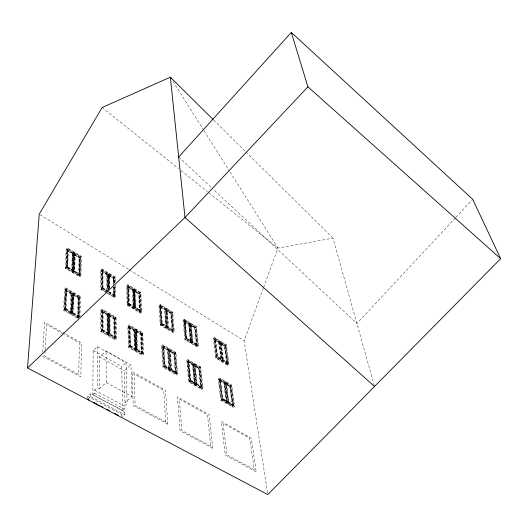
<?xml version="1.0" encoding="UTF-8"?>
<svg xmlns="http://www.w3.org/2000/svg" width="527" height="527" viewBox="0 0 527 527"><rect width="100%" height="100%" fill="white"/><g stroke="black" fill="none" stroke-linecap="round" stroke-linejoin="round"><path stroke-width="0.4" stroke-dasharray="2.63 1.98" d="M97.535 346.608L97.403 387.668L99.293 388.682L99.333 356.865L106.065 350.87L130.94 364.836L131.948 396.561L124.991 402.483L127.139 403.636L124.339 406.014L124.412 409.031L122.666 410.513L92.838 394.664L93.18 350.514L97.535 346.608L126.039 362.602L127.139 403.636M92.838 394.664L94.583 393.135L94.603 390.112L97.403 387.668M87.752 399.255L90.749 396.64L90.782 393.768L124.827 411.857L124.892 414.729L122.495 416.752M87.765 398.537L87.792 396.376L90.782 393.768M80.427 296.411L79.946 317.715L64.973 309.145L65.809 287.867L80.427 296.411L79.155 297.603L78.642 318.921M80.894 275.726L81.336 256.32L67.39 247.835L66.171 249.021L65.381 268.401L79.649 276.906L80.894 275.726L66.626 267.202L67.39 247.835M71.771 293.467L70.796 313.756L71.119 313.453L71.771 293.467L65.434 289.771L64.314 310.054L78.049 317.9L78.859 297.603L72.581 293.941L71.626 314.23L72.581 293.941M73.075 253.329L72.173 271.82L72.482 271.524L73.075 253.329L67.034 249.66L66 268.144L79.083 275.944L79.84 257.433L73.846 253.797L72.963 272.294L73.846 253.797M78.22 315.62L78.668 297.406L78.029 297.999L77.574 316.22L78.22 315.62L73.457 312.886L74.004 294.679L73.365 295.278L72.805 313.493L73.457 312.886M79.254 273.763L79.663 257.176L79.05 257.762L78.628 274.356L79.254 273.763L74.709 271.049L75.209 254.475L74.597 255.061L74.09 271.642L74.709 271.049M78.049 317.9L78.859 297.603M79.083 275.944L79.84 257.433M79.649 276.906L80.117 257.486L81.336 256.32M72.601 313.321L73.536 293.038L73.22 293.335L72.601 313.321L79.024 316.997L79.821 296.708L66.395 288.862L65.295 309.138L71.771 312.847L72.094 312.544L72.726 292.564L71.771 312.847M73.899 271.405L74.762 252.914L74.459 253.21L73.899 271.405L80.018 275.061L80.756 256.557L67.95 248.77L66.929 267.248L73.101 270.931L73.418 270.634L73.984 252.446L73.101 270.931M79.024 316.997L79.821 296.708M80.018 275.061L80.756 256.557M70.967 311.464L71.567 293.256L70.928 293.855L70.315 312.07L70.967 311.464L66.165 308.71L66.857 290.509M72.337 269.633L72.878 253.059L72.271 253.645L71.718 270.226L72.337 269.633L67.759 266.899L68.391 250.332M65.295 309.138L66.395 288.862M66.929 267.248L67.95 248.77M77.219 318.11L63.668 310.37L64.538 289.073L65.809 287.867M64.314 310.054L65.434 289.771M66 268.144L67.034 249.66M45.105 350.501L44.769 356.166L78.707 374.453L79.419 342.873L64.446 334.533M45.151 349.691L46.626 324.592L63.734 334.131M42.694 352.141L44.525 322.234L64.452 333.354M267.558 492.956L244.126 340.745L263.283 288.229M263.566 287.452L277.933 248.065L229.831 171.657M455.374 217.921L356.904 323.486L212.289 188.416M455.934 217.322L472.719 199.331M65.381 268.401L66.626 267.202M67.759 266.899L67.14 267.492L67.785 250.924L72.271 253.645M106.941 293.183L100.782 289.507L100.776 270.048L101.994 268.902L115.387 277.05L115.472 281.925M105.953 291.984L101.349 289.237L101.639 270.687L107.436 274.211L107.554 289.303M106.889 291.121L102.284 288.368L102.245 270.114L102.548 269.831L114.853 277.307L114.945 282.867M63.668 310.37L64.973 309.145M66.165 308.71L65.513 309.323L66.224 291.115L70.928 293.855M106.81 290.403L106.698 274.554L107.304 273.981L107.422 289.04M107.436 274.211L107.264 291.971M108.2 291.108L108.351 273.355L108.509 290.825M114.01 282.927L113.937 278.157L108.18 274.659L107.995 289.244M108.924 288.388L109.096 273.809L109.247 288.895M109.056 288.592L108.931 275.911L109.544 275.338L109.675 288.019M100.782 289.507L102.027 288.355L101.994 268.902M101.349 289.237L101.639 270.687M102.284 288.368L102.548 269.831M102.996 271.365L103.042 287.999L102.422 288.572L102.39 271.939L106.698 274.554M113.325 286.438L113.213 278.506L113.819 277.94L113.918 284.284M113.72 284.007L113.937 278.157M114.622 282.36L114.853 277.307M114.247 283.058L114.175 278.184L115.387 277.05M109.273 292.07L108.964 292.36L114.84 295.864L115.011 286.84M109.096 292.557L109.715 291.984L114.076 294.586L113.45 295.16L113.338 287.228M114.221 296.438L108.345 292.933L108.035 293.216L113.911 296.721L114.221 296.438L114.076 286.899M126.632 285.753L127.85 284.633L140.841 292.538L141.73 312.056L140.485 313.17L127.211 305.258L126.632 285.753L139.622 293.638L140.485 313.17M100.789 310.251L102.06 309.079L116.078 317.274L116.441 338.617L115.136 339.783L100.795 331.588L100.789 310.251L114.8 318.427L115.136 339.783M107.627 293.592L114.478 297.669L115.723 296.53L115.525 285.166M133.838 290.245L134.22 308.835L133.838 290.245L139.424 293.631L139.918 312.228L127.745 304.968L127.488 286.385L133.12 289.804L133.792 308.117L133.483 308.394L133.12 289.804M134.418 307.551L134.029 288.974L134.728 307.274L134.418 307.551L128.674 304.125L128.404 285.548L140.334 292.808L141.157 311.114L140.847 311.398L135.156 307.992L134.754 289.409L135.156 307.992M108.536 314.935L108.391 335.258L108.536 314.935L114.557 318.453L114.543 338.775L101.388 331.259L101.685 310.937L107.758 314.481L107.916 334.513L107.594 334.803L107.758 314.481M108.569 333.927L108.714 313.611L108.898 333.631L108.569 333.927L102.363 330.37L102.646 310.06L115.518 317.583L115.848 337.609L115.518 337.899L109.366 334.381L109.491 314.066L109.366 334.381M132.422 290.16L133.035 289.606L133.647 306.286L133.028 306.846L132.422 290.16L128.245 287.623L128.766 304.303L129.392 303.743L128.851 287.07M106.981 314.896L107.62 314.316L107.765 332.557L107.113 333.15L106.981 314.896L102.475 312.267L102.515 330.515L103.167 329.922L103.114 311.681M134.589 291.477L135.202 290.924L135.854 307.603L135.235 308.163L134.589 291.477L138.739 293.994L139.457 310.686L140.083 310.126L139.352 293.44L138.739 293.994M109.326 316.259L109.965 315.68L110.15 333.927L109.497 334.513L109.326 316.259L113.799 318.868L114.063 337.122L114.715 336.542L114.438 318.295L113.799 318.868M139.918 312.228L139.424 293.631M140.847 311.398L140.334 292.808M139.622 293.638L140.841 292.538M127.211 305.258L128.456 304.132L127.85 284.633M127.745 304.968L127.488 286.385M128.674 304.125L128.404 285.548M114.543 338.775L114.557 318.453M115.518 337.899L115.518 317.583M114.8 318.427L116.078 317.274M100.795 331.588L102.1 330.409L102.06 309.079M101.388 331.259L101.685 310.937M102.363 330.37L102.646 310.06M127.83 326.035L129.102 324.895L142.679 332.833L143.647 354.19L142.349 355.323L128.463 347.392L127.83 326.035L141.401 333.953L142.349 355.323M135.36 330.594L136.118 350.633L135.795 350.923L135.36 330.594L141.196 333.993L142.079 354.045L141.75 354.328L129.016 347.049L128.726 326.72L134.609 330.152L135.347 350.198L135.024 350.481L134.609 330.152M135.999 349.625L135.564 329.303L136.328 349.342L135.999 349.625L129.998 346.186L129.688 325.864L142.152 333.15L143.054 353.189L142.725 353.472L136.77 350.066L136.322 329.744L137.099 349.783L136.77 350.066M158.983 305.541L160.201 304.461L172.698 312.063L174.259 331.621L173.014 332.702L160.254 325.1L158.983 305.541L171.479 313.13L173.014 332.702M160.742 324.797L159.846 306.18L160.742 324.797L172.448 331.773L172.757 331.509L171.301 312.992L167.309 310.568L166.703 311.108L170.695 313.525L171.993 330.258L172.612 329.718L168.548 327.287L167.309 310.568M165.254 309.461L166.262 328.09L165.228 309.303L161.203 306.859L162.336 323.578L161.71 324.118L160.452 305.634L160.755 305.364L172.237 312.346L173.376 330.969L167.902 327.695L166.861 309.079L166.558 309.349L167.929 327.834L168.548 327.287M133.884 330.581L134.523 330.014L135.195 348.275L134.543 348.848L133.884 330.581L129.517 328.038L130.09 346.298L130.742 345.725L130.156 327.465M136.15 331.905L136.789 331.338L137.507 349.599L136.855 350.165L136.15 331.905L140.485 334.428L141.269 352.695L141.921 352.128L141.124 333.868L140.485 334.428M162.336 323.578L166.427 326.022L165.807 326.562L164.615 309.843L165.228 309.303M165.952 309.883L166.973 328.512L166.17 308.657L167.197 327.274L161.677 323.98L160.755 305.364M141.75 354.328L141.196 333.993M142.725 353.472L142.152 333.15M141.401 333.953L142.679 332.833M128.463 347.392L129.767 346.246L129.102 324.895M129.016 347.049L129.346 346.759L128.726 326.72M129.998 346.186L130.321 345.903L129.688 325.864M170.695 313.525L171.301 312.992M172.448 331.773L171.321 313.15M173.376 330.969L172.237 312.346M171.479 313.13L172.698 312.063M160.254 325.1L161.499 324.006L160.201 304.461M122.666 410.513L121.691 366.403L126.039 362.602M99.293 388.682L106.25 382.609L106.065 350.87M124.991 402.483L124.214 370.692L130.94 364.836M183.113 320.199L184.325 319.138L196.466 326.523L198.508 346.101L197.269 347.148L184.885 339.777L183.113 320.199L195.247 327.563L197.269 347.148M191.261 325.113L192.922 341.852L196.861 344.203L196.242 344.73L194.529 327.992L190.655 325.64L191.261 325.113L195.135 327.465L197.006 345.969L196.696 346.232L185.346 339.46L183.976 320.831L185.656 339.197L191.005 342.392L190.695 342.655L188.923 324.283M197.006 345.969L191.696 342.8L190.142 323.229L191.94 341.595L191.63 341.858L186.275 338.663L184.885 320.034L196.031 326.812L197.941 345.178L197.632 345.442L192.315 342.273L192.625 342.003L190.814 323.644L190.51 323.901L192.302 342.379L192.922 341.852M161.611 345.91L162.883 344.81L175.919 352.431L177.625 373.795L176.321 374.895L163.001 367.286L161.611 345.91L174.648 353.518L176.321 374.895M173.831 354.032L174.47 353.485L176.051 373.636L175.728 373.906L163.515 366.93L162.197 346.871L162.514 346.595L168.159 349.888L167.843 350.159L169.272 370.217L169.595 369.941L168.133 349.79L167.494 350.336L168.792 368.61L164.523 366.166L163.146 346.041L163.469 345.765L175.438 352.761L177.026 372.813L176.703 373.083L170.985 369.816L171.315 369.539L169.839 349.487L169.516 349.763L171.012 369.882L175.247 372.306L175.899 371.759L171.657 369.328L170.307 351.061L169.668 351.608L173.831 354.032L175.247 372.306M188.633 324.408L189.239 323.881L185.333 321.516L186.887 338.248L190.86 340.62L190.24 341.147L188.633 324.408L184.727 322.043L186.268 338.775L186.887 338.248M189.904 324.428L191.387 343.064L191.696 342.8M174.483 353.577L168.884 350.31L168.568 350.587L170.01 370.639L170.34 370.369L168.792 349.342L169.114 349.065L170.577 369.117L170.247 369.394L164.49 366.094L164.813 365.817L163.469 345.765M194.529 327.992L195.135 327.465M196.696 346.232L195.122 327.596M195.247 327.563L196.466 326.523M184.885 339.777L186.13 338.709L184.325 319.138M186.275 338.663L184.885 320.034M176.703 373.083L175.122 353.037L175.438 352.761M174.648 353.518L175.919 352.431M163.001 367.286L164.305 366.173L162.883 344.81M164.523 366.166L165.168 365.613L163.937 347.339M168.792 368.61L169.444 368.057L165.168 365.613M171.012 369.882L171.657 369.328M121.882 416.541L121.836 414.387L124.827 411.857M186.769 360.593L188.04 359.519L200.682 366.904L202.915 388.261L201.61 389.334L188.706 381.963L186.769 360.593L199.41 367.971L201.61 389.334M213.363 338.578L214.575 337.55L226.261 344.665L228.889 364.243L227.657 365.264L215.741 358.169L213.363 338.578L225.055 345.672M198.672 368.511L194.634 366.16L195.273 365.626L197.078 383.887L201.189 386.238L200.537 386.778L198.672 368.511L199.305 367.978L201.34 388.089L201.018 388.359L189.18 381.594L187.355 361.542L187.671 361.272L193.145 364.467L195.089 384.512L194.759 384.782L192.829 364.737M201.34 388.089L195.8 384.927L193.778 363.933L194.101 363.663L196.064 383.709L195.734 383.979L190.155 380.784L188.304 360.738L188.626 360.468L200.234 367.253L202.315 387.286L201.993 387.556L196.452 384.387M224.957 345.725L227.394 364.104L227.084 364.361L216.162 357.846L214.225 339.204L216.465 357.589L221.623 360.659L221.314 360.916L218.982 342.53M217.032 357.154L215.135 338.439L225.866 344.961L228.323 363.34L228.013 363.597L222.901 360.54M218.738 342.682L219.344 342.175L215.583 339.895L217.651 356.634L221.472 358.92L220.853 359.434L218.738 342.682L214.976 340.402M227.394 364.104L222.282 361.054L220.194 341.516L222.546 359.888L222.236 360.145L217.084 357.069M192.526 364.928L193.159 364.394L194.931 382.661L194.285 383.195L190.142 380.83L188.462 362.556L192.526 364.928L194.285 383.195M219.93 342.675L221.972 361.311L222.282 361.054M223.455 360.106L227.249 362.372L226.63 362.879L224.416 346.134L220.688 343.867L221.294 343.36L223.455 360.106L222.835 360.62L220.839 341.911L223.211 360.284M200.537 386.778L196.433 384.427L194.483 364.341L194.799 364.078L196.775 384.117M224.416 346.134L226.261 344.665M201.993 387.556L199.917 367.517L200.234 367.253M199.41 367.971L200.682 366.904M215.741 358.169L217.651 356.634M188.706 381.963L190.01 380.876L188.04 359.519M190.142 380.83L190.794 380.29L189.094 362.023M195.8 384.927L195.477 385.191L193.528 365.145L193.85 364.875L199.278 368.044M196.433 384.427L197.078 383.887M218.264 378.979L219.535 377.938L231.682 385.046L234.548 406.376L233.25 407.411L220.853 400.329L218.264 378.979L230.418 386.074L233.25 407.411M230.325 386.172L232.98 406.192L232.657 406.449L221.287 399.953L218.85 379.921L219.166 379.657L224.495 382.688L226.972 402.753L226.65 403.017L224.107 382.991M232.98 406.192L227.657 403.148L225.062 382.213L225.378 381.956L227.941 401.976L227.618 402.233L222.256 399.163L219.799 379.137L220.115 378.88L231.274 385.402L233.955 405.415L233.626 405.671L228.31 402.628L225.734 382.609L226.05 382.352L228.632 402.371M220.582 380.408L222.835 398.656L226.814 400.935L226.169 401.455L223.863 383.208L224.495 382.688M229.772 386.653L225.892 384.394L226.524 383.873L228.876 402.114L232.822 404.374L232.176 404.894L229.772 386.653L231.682 385.046M221.287 399.953L221.61 399.69L219.166 379.657M222.835 398.656L222.19 399.183L226.169 401.455M220.853 400.329L222.15 399.282L219.535 377.938M227.657 403.148L227.335 403.412L224.785 383.386L225.101 383.122L230.404 386.139M228.876 402.114L228.231 402.635L232.176 404.894M374.322 385.665L333.005 238.151L277.933 248.065L208 192.151M90.749 396.64L124.892 414.729M87.792 396.376L121.836 414.387M94.583 393.135L124.412 409.031M94.603 390.112L124.339 406.014M42.443 356.186L80.835 376.845L81.527 342.886L65.164 333.756M106.25 382.609L131.948 396.561M99.333 356.865L124.214 370.692M93.18 350.514L121.691 366.403M103.167 329.922L107.765 332.557M110.15 333.927L114.715 336.542M130.742 345.725L135.195 348.275M137.507 349.599L141.921 352.128M190.794 380.29L194.931 382.661M65.618 308.829L79.353 316.694M102.693 330.08L115.848 337.609M130.321 345.903L143.054 353.189M164.813 365.817L177.026 372.813M202.315 387.286L190.478 380.514L188.626 360.468M233.955 405.415L222.578 398.906L220.115 378.88M102.1 330.409L116.441 338.617M129.767 346.246L143.647 354.19M164.305 366.173L177.625 373.795M190.01 380.876L202.915 388.261M222.15 399.282L234.548 406.376M64.643 309.751L71.119 313.453M71.949 313.927L78.371 317.603M101.711 330.963L107.916 334.513M108.714 334.968L114.866 338.486M129.346 346.759L135.347 350.198M136.118 350.633L142.079 354.045M169.595 369.941L163.838 366.647L162.514 346.595M170.34 370.369L176.051 373.636M195.089 384.512L189.503 381.324L187.671 361.272M221.61 399.69L226.972 402.753M66.073 289.165L72.403 292.86M73.22 293.335L79.498 297.004M102.324 310.357L108.397 313.901M109.175 314.355L115.196 317.873M129.365 326.154L135.248 329.586M135.999 330.027L141.835 333.433M163.146 346.041L168.792 349.342M169.516 349.763L175.122 353.037M188.304 360.738L193.778 363.933M194.483 364.341L199.917 367.517M219.799 379.137L225.062 382.213M225.734 382.609L230.958 385.659L233.626 405.671M64.538 289.073L79.155 297.603M65.117 290.067L78.543 297.9M101.368 311.233L114.24 318.743M128.41 327.003L140.88 334.276M162.197 346.871L174.167 353.854L175.728 373.906M187.355 361.542L198.962 368.314L201.018 388.359M218.85 379.921L230.009 386.429L232.657 406.449M73.365 295.278L78.029 297.999M163.298 347.892L167.494 350.336M219.95 380.929L223.863 383.208M103.042 287.999L107.436 290.621M129.392 303.743L133.647 306.286M135.854 307.603L140.083 310.126M67.245 266.945L80.328 274.765M102.594 288.078L107.857 291.227M108.516 291.615L115.156 295.581M128.983 303.842L141.157 311.114M161.987 323.71L173.686 330.699M186.584 338.4L197.941 345.178M228.323 363.34L217.394 356.812L215.135 338.439M102.027 288.355L108.187 292.03M108.872 292.439L115.723 296.53M128.456 304.132L141.73 312.056M161.499 324.006L174.259 331.621M186.13 338.709L198.508 346.101M228.889 364.243L216.979 357.135L214.575 337.55M66.31 267.841L72.482 271.524M73.273 271.998L79.399 275.647M101.658 288.948L107.58 292.478M128.054 304.692L133.792 308.117M134.53 308.552L140.228 311.951M161.058 324.527L166.572 327.82M167.283 328.242L172.757 331.509M66.731 249.956L79.537 257.729M101.329 270.97L113.634 278.44M127.185 286.668L139.121 293.908M159.536 306.45L171.018 313.413M183.673 321.095L194.819 327.853M213.922 339.46L224.654 345.976L227.084 364.361M74.597 255.061L79.05 257.762M108.931 275.911L113.213 278.506M160.597 307.399L164.615 309.843M67.64 249.067L73.681 252.736M74.459 253.21L80.447 256.853M102.245 270.114L108.048 273.638M108.793 274.093L114.55 277.591M128.101 285.832L133.726 289.251M134.451 289.685L140.03 293.084M160.452 305.634L165.86 308.927M166.558 309.349L171.927 312.61M184.582 320.304L189.832 323.492M190.51 323.901L195.728 327.076L197.632 345.442M214.832 338.696L219.891 341.766M220.536 342.161L225.563 345.218L228.013 363.597M66.171 249.021L80.117 257.486M100.776 270.048L114.175 278.184M221.294 343.36L225.022 345.626L227.657 365.264M39.933 214.594L128.74 269.462M129.438 269.89L244.126 340.745M102.126 107.521L178.482 168.561M181.051 170.61L207.355 191.644M178.686 157.026L211.689 187.849M213.652 120.037L245.246 151.302M245.826 151.881L333.005 238.151M172.981 81.362L203.593 129.985M204.028 130.676L229.397 170.965M219.344 342.175L221.623 360.659M189.239 323.881L190.86 340.62M189.226 324.019L191.005 342.392M114.688 286.332L114.84 295.864M114.313 287.116L114.478 297.669M113.964 287.452L114.076 294.586M113.766 287.182L113.911 296.721M108.18 274.659L108.305 288.961M167.764 424.169L133.173 405.566L132.066 371.614L165.518 390.276L167.764 424.169M212.75 448.365L180.063 430.783L177.428 396.917L209.107 414.591L212.75 448.365M256.188 471.724L225.279 455.104L221.261 421.369L251.267 438.108L256.188 471.724M165.735 421.896L135.156 405.428L134.062 373.854L163.706 390.375L165.735 421.896M210.78 446.152L181.881 430.592L179.378 399.104L207.447 414.742L210.78 446.152M254.271 469.577L226.939 454.854L223.152 423.491L249.739 438.306L254.271 469.577"/><path stroke-width="0.79" d="M178.686 157.026L291.299 32.424L472.719 199.331L500.65 258.698L267.808 494.576L27.536 367.951L39.235 214.16L102.126 107.521L170.353 77.199L213.066 119.464M291.299 32.424L307.926 86.843L184.997 217.48L27.536 367.951M87.752 399.255L89.208 400.019M93.569 402.318L97.199 404.235M98.654 404.999L100.104 405.77M101.559 406.534L103.009 407.299M106.645 409.216L109.55 410.744M114.636 413.425L118.265 415.342M307.926 86.843L500.65 258.698M374.539 386.456L184.997 217.48L170.353 77.199L171.229 78.582"/></g></svg>
